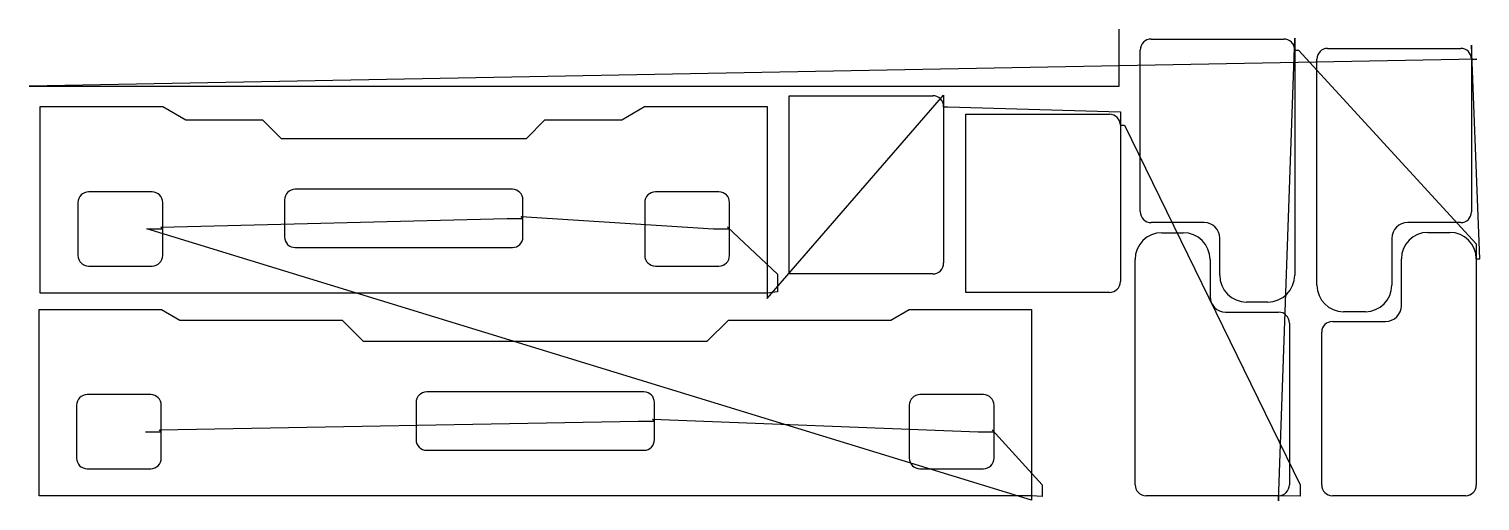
# Model space of a CAD drawing. Header units: metres. Extents: x 0 to 2739, y 9 to 900.
import ezdxf

# ---------------------------------------------------------------- set-up
doc = ezdxf.new("R2010")
doc.units = ezdxf.units.M

msp = doc.modelspace()

# ---------------------------------------------------------------- linework, layer by layer
at = {"layer": 'TOOL_0'}
for p, q in [((2057.933, 899.001), (2057.933, 900.001)), ((2057.933, 792.173), (2057.933, 899.001)), ((2118.554, 881.001), (2368.554, 881.001)), ((2358.474, 8.978), (2389.304, 882.95)), ((2389.304, 882.95), (2389.304, 860.251)), ((2097.804, 555.251), (2097.804, 860.251)), ((2389.304, 860.251), (2389.304, 435.251)), ((2389.304, 860.251), (2396.453, 860.251)), ((2396.453, 860.251), (2731.999, 494.482)), ((2451.396, 863.362), (2702.996, 863.362)), ((2739.098, 466.002), (2722.996, 869.347)), ((2722.996, 869.347), (2722.996, 843.362)), ((2732.937, 843.362), (0, 792.173)), ((2431.396, 416.362), (2431.396, 843.362)), ((2722.996, 843.362), (2722.996, 554.562)), ((2722.996, 843.362), (2732.937, 843.362)), ((0, 792.173), (1, 792.173)), ((1, 792.173), (0, 792.173)), ((0, 792.173), (1, 792.173)), ((1, 792.173), (2057.933, 792.173)), ((1393.659, 391.251), (1726.645, 775.013)), ((1435.145, 437.548), (1435.145, 774.048)), ((1435.145, 774.048), (1705.895, 774.048)), ((1726.645, 775.013), (1726.645, 753.298)), ((21.161, 401.62), (21.161, 753.42)), ((21.161, 753.42), (252.652, 753.42)), ((252.652, 753.42), (295.953, 728.42)), ((1118.867, 728.42), (1162.168, 753.42)), ((1162.168, 753.42), (1393.659, 753.42)), ((1393.659, 753.42), (1393.659, 401.62)), ((1726.645, 753.298), (1726.645, 458.298)), ((1726.645, 753.298), (1734.327, 753.298)), ((1734.327, 753.298), (2060.287, 743.385)), ((2060.287, 743.385), (2060.287, 718.296)), ((295.953, 728.42), (440.783, 728.42)), ((440.783, 728.42), (475.783, 693.42)), ((939.037, 693.42), (974.037, 728.42)), ((974.037, 728.42), (1118.867, 728.42)), ((1768.787, 402.546), (1768.787, 739.046)), ((1768.787, 739.046), (2039.537, 739.046)), ((2060.287, 718.296), (2060.287, 423.296)), ((2060.287, 718.296), (2068.241, 718.296)), ((2068.241, 718.296), (2399.883, 39.39)), ((475.783, 693.42), (939.037, 693.42)), ((232.411, 592.519), (112.411, 592.519)), ((482.411, 577.519), (482.411, 507.519)), ((912.411, 597.519), (502.411, 597.519)), ((932.411, 542.519), (932.411, 577.519)), ((1302.411, 592.519), (1182.411, 592.519)), ((92.411, 572.519), (92.411, 472.519)), ((252.411, 522.519), (252.411, 572.519)), ((1162.411, 572.519), (1162.411, 472.519)), ((1322.411, 522.519), (1322.411, 572.519)), ((1892.501, 10.706), (222.411, 522.519)), ((222.411, 522.519), (252.411, 522.519)), ((248.875, 526.055), (902.411, 542.519)), ((252.411, 522.519), (248.875, 526.055)), ((252.411, 472.519), (252.411, 522.519)), ((902.411, 542.519), (932.411, 542.519)), ((932.411, 542.519), (928.875, 546.055)), ((928.875, 546.055), (1292.411, 522.519)), ((932.411, 507.519), (932.411, 542.519)), ((1292.411, 522.519), (1322.411, 522.519)), ((1322.411, 522.519), (1318.875, 526.055)), ((1318.875, 526.055), (1412.82, 437.435)), ((1322.411, 472.519), (1322.411, 522.519)), ((2218.554, 534.501), (2118.554, 534.501)), ((2702.996, 534.562), (2602.696, 534.562)), ((2138.818, 515.502), (2178.818, 515.502)), ((2247.804, 435.251), (2247.804, 505.251)), ((2572.696, 504.562), (2572.696, 416.362)), ((2640.699, 516.002), (2681.999, 516.002)), ((2731.999, 494.482), (2731.999, 466.002)), ((502.411, 487.519), (912.411, 487.519)), ((2590.699, 377.802), (2590.699, 466.002)), ((2731.999, 466.002), (2731.999, 39.002)), ((2731.999, 466.002), (2739.098, 466.002)), ((112.411, 452.519), (232.411, 452.519)), ((1182.411, 452.519), (1302.411, 452.519)), ((2088.068, 39.752), (2088.068, 464.752)), ((2229.568, 464.752), (2229.568, 394.752)), ((1412.82, 437.435), (1412.82, 403.733)), ((1705.895, 437.548), (1435.145, 437.548)), ((1393.661, 401.62), (21.161, 401.62)), ((1393.659, 401.62), (1393.659, 391.251)), ((1412.82, 403.733), (1393.661, 401.62)), ((2039.537, 402.546), (1768.787, 402.546)), ((2338.554, 384.501), (2298.554, 384.501)), ((19, 19.001), (19, 370.501)), ((19, 370.501), (249.951, 370.501)), ((249.951, 370.501), (284.592, 350.501)), ((1626.909, 350.501), (1661.55, 370.501)), ((1661.55, 370.501), (1892.501, 370.501)), ((1892.501, 370.501), (1892.501, 19.001)), ((2258.818, 365.502), (2358.818, 365.502)), ((2522.696, 366.362), (2481.396, 366.362)), ((284.592, 350.501), (591.061, 350.501)), ((591.061, 350.501), (631.061, 310.501)), ((1280.44, 310.501), (1320.44, 350.501)), ((1320.44, 350.501), (1626.909, 350.501)), ((2379.568, 344.752), (2379.568, 39.752)), ((2460.399, 347.802), (2560.699, 347.802)), ((631.061, 310.501), (1280.44, 310.501)), ((2440.399, 39.002), (2440.399, 327.802)), ((229.75, 209.751), (109.75, 209.751)), ((730.75, 194.751), (730.75, 124.751)), ((1160.75, 214.751), (750.75, 214.751)), ((1180.75, 159.751), (1180.75, 194.751)), ((1801.75, 209.751), (1681.75, 209.751)), ((89.75, 189.751), (89.75, 89.751)), ((249.75, 139.751), (249.75, 189.751)), ((1661.75, 189.751), (1661.75, 89.751)), ((1821.75, 139.751), (1821.75, 189.751)), ((219.75, 139.751), (249.75, 139.751)), ((246.214, 143.287), (1150.75, 159.751)), ((249.75, 139.751), (246.214, 143.287)), ((249.75, 89.751), (249.75, 139.751)), ((1150.75, 159.751), (1180.75, 159.751)), ((1180.75, 159.751), (1177.214, 163.287)), ((1177.214, 163.287), (1791.75, 139.751)), ((1180.75, 124.751), (1180.75, 159.751)), ((1791.75, 139.751), (1821.75, 139.751)), ((1821.75, 139.751), (1818.214, 143.287)), ((1818.214, 143.287), (1912.303, 39.749)), ((1821.75, 89.751), (1821.75, 139.751)), ((750.75, 104.751), (1160.75, 104.751)), ((109.75, 69.751), (229.75, 69.751)), ((1681.75, 69.751), (1801.75, 69.751)), ((1912.303, 39.749), (1912.303, 17.495)), ((2399.883, 39.39), (2399.883, 18.189)), ((1892.5, 19.001), (19, 19.001)), ((1912.303, 17.495), (1892.5, 19.001)), ((1892.501, 19.001), (1892.501, 10.706)), ((2358.818, 19.002), (2108.818, 19.002)), ((2358.818, 19.002), (2358.474, 8.978)), ((2399.883, 18.189), (2358.818, 19.002)), ((2711.999, 19.002), (2460.399, 19.002))]:
    msp.add_line(p, q, dxfattribs=at)
for centre, radius, start, end in [((2118.554, 860.251), 20.75, 90, 180), ((2368.554, 860.251), 20.75, 0, 90), ((2451.396, 843.362), 20, 90, 180), ((2702.996, 843.362), 20, 0, 90), ((1705.895, 753.298), 20.75, 0, 90), ((2039.537, 718.296), 20.75, 0, 90), ((112.411, 572.519), 20, 90, 180), ((232.411, 572.519), 20, 0, 90), ((502.411, 577.519), 20, 90, 180), ((912.411, 577.519), 20, 0, 90), ((1182.411, 572.519), 20, 90, 180), ((1302.411, 572.519), 20, 0, 90), ((2118.554, 555.251), 20.75, 180, 270), ((2702.996, 554.562), 20, 270, 0), ((2218.554, 505.251), 29.25, 0, 90), ((2602.696, 504.562), 30, 90, 180), ((502.411, 507.519), 20, 180, 270), ((912.411, 507.519), 20, 270, 0), ((2138.818, 464.752), 50.75, 90, 180), ((2178.818, 464.752), 50.75, 0, 90), ((2640.699, 466.002), 50, 90, 180), ((2681.999, 466.002), 50, 0, 90), ((112.411, 472.519), 20, 180, 270), ((232.411, 472.519), 20, 270, 0), ((1182.411, 472.519), 20, 180, 270), ((1302.411, 472.519), 20, 270, 0), ((1705.895, 458.298), 20.75, 270, 0), ((2039.537, 423.296), 20.75, 270, 0), ((2298.554, 435.251), 50.75, 180, 270), ((2338.554, 435.251), 50.75, 270, 0), ((2481.396, 416.362), 50, 180, 270), ((2522.696, 416.362), 50, 270, 0), ((2258.818, 394.752), 29.25, 180, 270), ((2358.818, 344.752), 20.75, 0, 90), ((2560.699, 377.802), 30, 270, 0), ((2460.399, 327.802), 20, 90, 180), ((109.75, 189.751), 20, 90, 180), ((229.75, 189.751), 20, 0, 90), ((750.75, 194.751), 20, 90, 180), ((1160.75, 194.751), 20, 0, 90), ((1681.75, 189.751), 20, 90, 180), ((1801.75, 189.751), 20, 0, 90), ((750.75, 124.751), 20, 180, 270), ((1160.75, 124.751), 20, 270, 0), ((109.75, 89.751), 20, 180, 270), ((229.75, 89.751), 20, 270, 0), ((1681.75, 89.751), 20, 180, 270), ((1801.75, 89.751), 20, 270, 0), ((2108.818, 39.752), 20.75, 180, 270), ((2358.818, 39.752), 20.75, 270, 0), ((2460.399, 39.002), 20, 180, 270), ((2711.999, 39.002), 20, 270, 0)]:
    msp.add_arc(centre, radius, start, end, dxfattribs=at)

doc.saveas('drawing.dxf')
